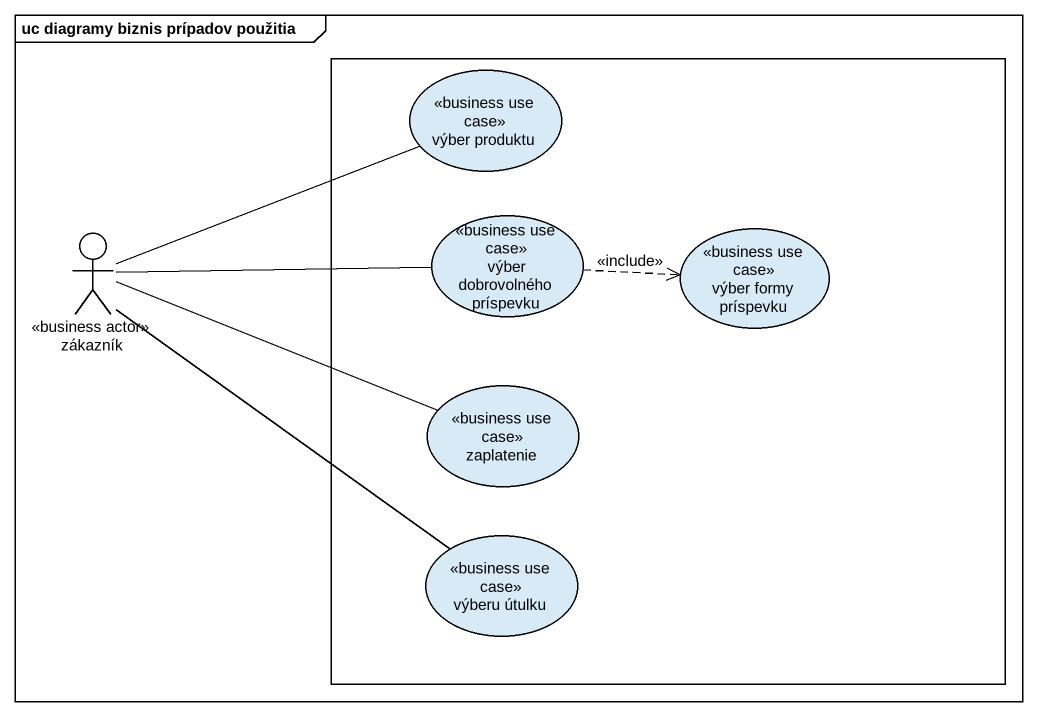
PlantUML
@startuml
mainframe uc diagramy biznis prípadov použitia
rectangle " " as rectangle1 {
  usecase "výber produktu" as výber_produktu <<business use case>>
  usecase "výber dobrovolného príspevku" as výber_dobrovolného_príspevku <<business use case>>
  usecase "výber formy príspevku" as výber_formy_príspevku <<business use case>>
  usecase zaplatenie <<business use case>>
  usecase "výberu útulku" as výberu_útulku <<business use case>>
}
actor zákazník <<business actor>>
zákazník -right- výber_produktu
zákazník -right- výber_dobrovolného_príspevku
zákazník -right- zaplatenie
zákazník -- výberu_útulku
výber_dobrovolného_príspevku .right.> výber_formy_príspevku : <<include>>
@enduml
